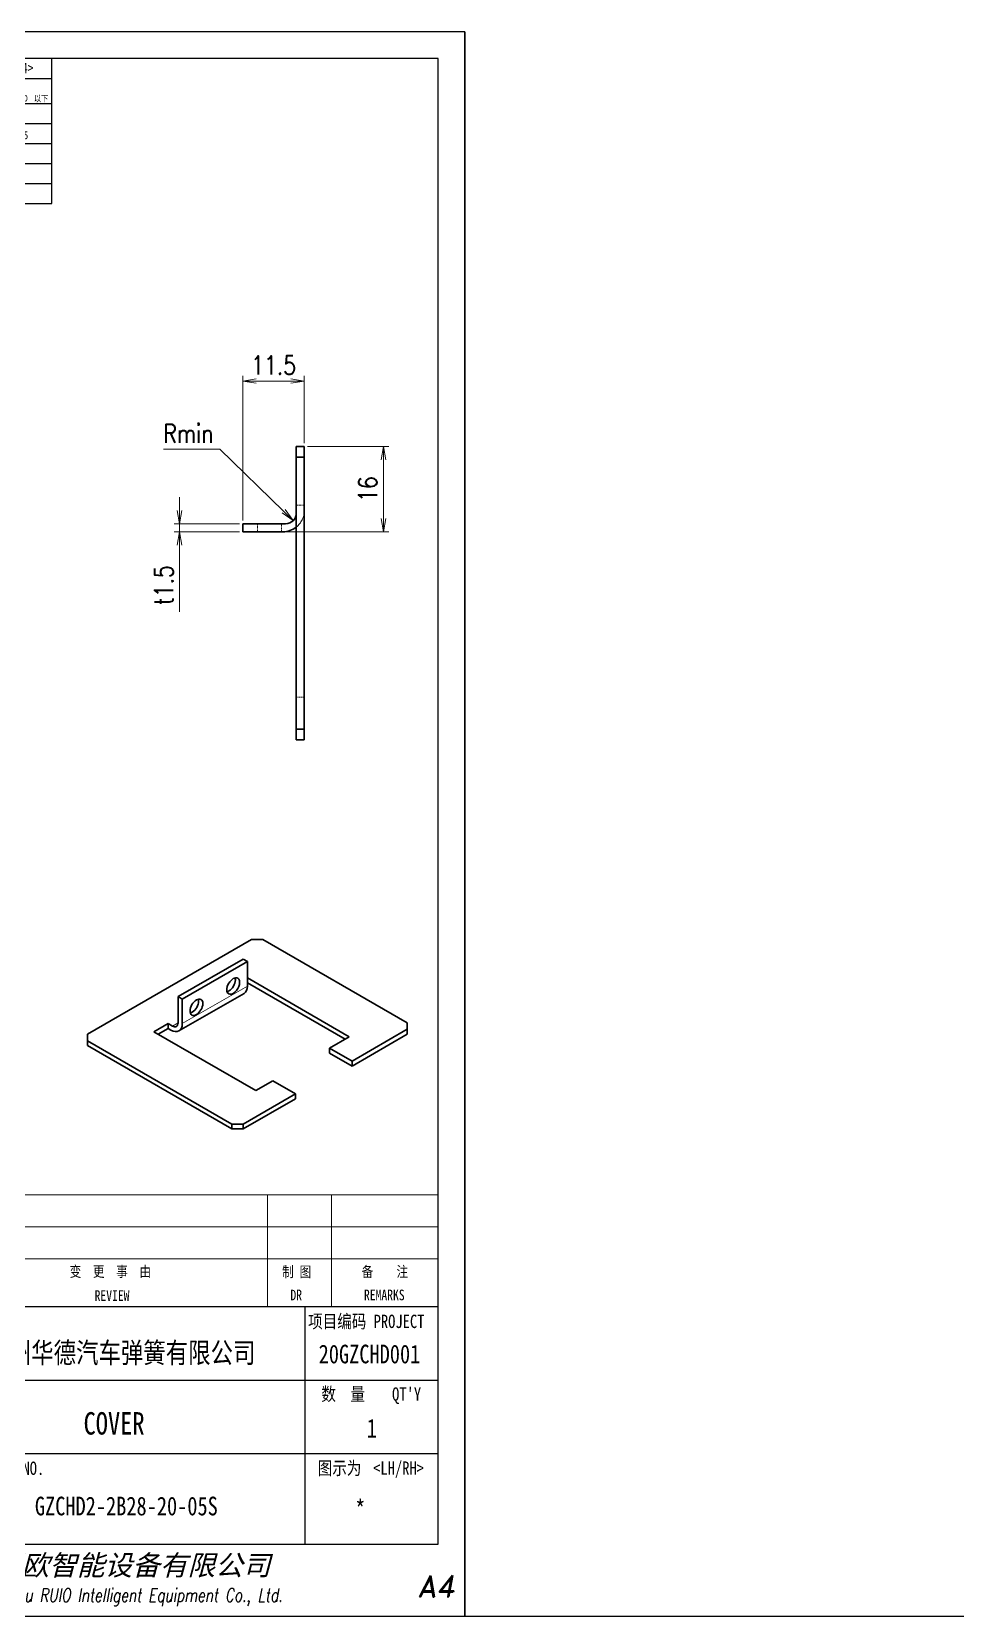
# Model space of a CAD drawing. Header units: millimetres. Extents: x 1201 to 11615, y -7347 to 2683.
# Drawn here: x 4669.7 to 4843.1, y -7347.5 to -7050.5 of the extents above; entities that cross this region are included whole.
import ezdxf
from ezdxf.enums import TextEntityAlignment as Align

# ---------------------------------------------------------------- set-up
doc = ezdxf.new("R2010")
doc.units = ezdxf.units.MM
doc.linetypes.add('AM_ISO02W050x2', pattern=[3.75, 3, -0.75])
doc.linetypes.add('CENTER', pattern=[2, 1.25, -0.25, 0.25, -0.25])
for name, color, linetype, lineweight in [('DIM', 3, 'Continuous', 20), ('DRAWING', 7, 'Continuous', 35), ('HIDDEN', 1, 'AM_ISO02W050x2', 18), ('图框', 7, 'Continuous', 15)]:
    doc.layers.add(name, color=color, linetype=linetype, lineweight=lineweight)
doc.layers.add('图\\M+19E79\\M+195B6\\M+18E9A', color=7, linetype='Continuous')
doc.styles.add('DIM', font='romans.shx', dxfattribs={"width": 0.8, "bigfont": 'bigfont.shx'})
doc.styles.add('STYLE1', font='')
doc.styles.add('国标', font='simfang.ttf', dxfattribs={"width": 0.8})
doc.styles.add('标题\\M+18E9A', font='romand.shx', dxfattribs={"oblique": 10, "bigfont": 'bigfont.shx'})
doc.styles.get('STYLE1').set_extended_font_data('SimSun')
doc.dimstyles.new('YH 1-1$0', dxfattribs={"dimtxt": 3.5, "dimasz": 2.5, "dimexe": 1, "dimexo": 0.625, "dimgap": 1.2, "dimtad": 1, "dimzin": 9, "dimdsep": 46, "dimtxsty": 'DIM', "dimblk": 'OPEN', "dimcen": 0, "dimclrd": 8, "dimclre": 8, "dimclrt": 2, "dimazin": 2, "dimtfac": 0.5, "dimtmove": 0, "dimatfit": 3, "dimldrblk": 'OPEN', "dimfxl": 0, "dimtolj": 1, "dimlwd": 13, "dimlwe": 13, "dimarcsym": 0})
doc.dimstyles.new('YH 1-1$4', dxfattribs={"dimtxt": 3.5, "dimasz": 2.5, "dimexe": 1, "dimexo": 0.625, "dimgap": 1.2, "dimtad": 1, "dimtoh": 1, "dimzin": 9, "dimdsep": 46, "dimtxsty": 'DIM', "dimblk": 'OPEN', "dimcen": 0, "dimclrd": 8, "dimclre": 8, "dimclrt": 2, "dimazin": 2, "dimtfac": 0.5, "dimtmove": 0, "dimatfit": 3, "dimldrblk": 'OPEN', "dimfxl": 0, "dimtolj": 1, "dimlwd": 13, "dimlwe": 13, "dimarcsym": 0})

# ---------------------------------------------------------------- blocks, each defined once
blk = doc.blocks.new('SXDYRTYY')
at = {"color": 7, "lineweight": 13, "ltscale": 0.469486}
blk.add_line((193066.35, 30534.55), (193082.61, 30543.94), dxfattribs=at)
at = {"color": 7, "lineweight": 13, "ltscale": 0.040825}
blk.add_line((193063.88, 30533.94), (193065.29, 30534.76), dxfattribs=at)
at = {"layer": 'DRAWING', "lineweight": 35}
for p, q in [((193083.67, 30555.58), (193042.66, 30531.9)), ((193122.57, 30534.76), (193086.5, 30555.58)), ((193082.61, 30545.98), (193108.07, 30531.28)), ((193107.01, 30530.67), (193082.61, 30544.76)), ((193084.74, 30517.81), (193059.28, 30532.51)), ((193042.66, 30530.26), (193078.72, 30509.44)), ((193042.66, 30529.04), (193078.72, 30508.22))]:
    blk.add_line(p, q, dxfattribs=at)
at = {"layer": 'DRAWING', "lineweight": 35, "ltscale": 0.070711}
for p, q in [((193086.5, 30555.58), (193083.67, 30555.58)), ((193078.72, 30509.44), (193081.55, 30509.44)), ((193078.72, 30508.22), (193081.55, 30508.22))]:
    blk.add_line(p, q, dxfattribs=at)
at = {"layer": 'DRAWING', "lineweight": 35, "ltscale": 0.469486}
for p, q in [((193081.55, 30550.68), (193065.29, 30541.29)), ((193066.35, 30540.67), (193082.61, 30550.06)), ((193081.79, 30542.11), (193065.52, 30532.72))]:
    blk.add_line(p, q, dxfattribs=at)
at = {"layer": 'DRAWING', "lineweight": 35, "ltscale": 0.030619}
for p, q in [((193081.55, 30550.68), (193082.61, 30550.06)), ((193065.29, 30541.29), (193066.35, 30540.67)), ((193062.81, 30534.55), (193063.88, 30533.94)), ((193062.81, 30533.33), (193062.81, 30534.55)), ((193122.57, 30531.9), (193122.57, 30533.12)), ((193042.66, 30530.26), (193042.66, 30529.04)), ((193103.12, 30527.2), (193103.12, 30528.43)), ((193108.78, 30525.16), (193108.78, 30523.94)), ((193094.63, 30515.77), (193094.63, 30517)), ((193078.72, 30509.44), (193078.72, 30508.22)), ((193081.55, 30509.44), (193081.55, 30508.22))]:
    blk.add_line(p, q, dxfattribs=at)
at = {"layer": 'DRAWING', "lineweight": 35, "ltscale": 0.153093}
for p, q in [((193082.61, 30543.94), (193082.61, 30550.06)), ((193066.35, 30540.67), (193066.35, 30534.55))]:
    blk.add_line(p, q, dxfattribs=at)
at = {"layer": 'DRAWING', "lineweight": 35, "ltscale": 0.003615}
blk.add_line((193079.08, 30543.94), (193079.2, 30544.01), dxfattribs=at)
at = {"layer": 'DRAWING', "lineweight": 35, "ltscale": 0.001857}
blk.add_line((193079.14, 30543.9), (193079.08, 30543.94), dxfattribs=at)
at = {"layer": 'DRAWING', "lineweight": 35, "ltscale": 0.163299}
for p, q in [((193065.29, 30541.29), (193065.29, 30534.76)), ((193103.12, 30528.43), (193108.78, 30525.16)), ((193108.78, 30523.94), (193103.12, 30527.2)), ((193094.63, 30517), (193088.98, 30520.26))]:
    blk.add_line(p, q, dxfattribs=at)
at = {"layer": 'DRAWING', "lineweight": 35, "ltscale": 0.040825}
for p, q in [((193042.66, 30531.9), (193042.66, 30530.26)), ((193122.57, 30533.12), (193122.57, 30534.76))]:
    blk.add_line(p, q, dxfattribs=at)
at = {"layer": 'DRAWING', "lineweight": 35, "ltscale": 0.102062}
blk.add_line((193059.28, 30532.51), (193062.81, 30534.55), dxfattribs=at)
at = {"layer": 'DRAWING', "lineweight": 35, "ltscale": 0.071443}
blk.add_line((193060.34, 30531.9), (193062.81, 30533.33), dxfattribs=at)
at = {"layer": 'DRAWING', "lineweight": 35, "ltscale": 0.020412}
blk.add_line((193062.81, 30533.33), (193063.52, 30532.92), dxfattribs=at)
at = {"layer": 'DRAWING', "lineweight": 35, "ltscale": 0.398042}
for p, q in [((193108.78, 30525.16), (193122.57, 30533.12)), ((193108.78, 30523.94), (193122.57, 30531.9))]:
    blk.add_line(p, q, dxfattribs=at)
at = {"layer": 'DRAWING', "lineweight": 35, "ltscale": 0.142887}
blk.add_line((193108.07, 30531.28), (193103.12, 30528.43), dxfattribs=at)
at = {"layer": 'DRAWING', "lineweight": 35, "ltscale": 0.122474}
blk.add_line((193088.98, 30520.26), (193084.74, 30517.81), dxfattribs=at)
at = {"layer": 'DRAWING', "lineweight": 35, "ltscale": 0.37763}
for p, q in [((193081.55, 30509.44), (193094.63, 30517)), ((193081.55, 30508.22), (193094.63, 30515.77))]:
    blk.add_line(p, q, dxfattribs=at)
at = {"layer": 'DRAWING', "lineweight": 35}
for centre, start, end in [((193077.16, 30544.16), 283.6241, 300.7322), ((193067.97, 30538.85), 283.6246, 300.732)]:
    blk.add_arc(centre, 1.68, start, end, dxfattribs=at)
for centre, major_axis, ratio, start_param, end_param in [((193079.08, 30543.94), (-1.13, -1.95), 0.57735, 3.926991, 6.283185), ((193079.08, 30543.94), (-1.13, -1.95), 0.57735, 0, 3.141593), ((193078.02, 30544.55), (-1.13, -1.95), 0.57735, 0.785398, 2.356195), ((193079.08, 30543.94), (-1.13, -1.95), 0.57735, 3.141593, 3.926991), ((193078.02, 30544.55), (1.13, 1.95), 0.57735, 5.497787, 5.792303), ((193079.79, 30545.57), (-2, 3.46), 0.57735, 3.141593, 3.926991), ((193069.89, 30538.63), (-1.13, -1.95), 0.577302, 3.141593, 6.283118), ((193068.83, 30539.25), (-1.13, -1.95), 0.577355, 0.785406, 2.356188), ((193069.89, 30538.63), (1.13, 1.95), 0.57735, 3.926991, 5.497787), ((193068.83, 30539.25), (1.13, 1.95), 0.57735, 5.497787, 5.792303), ((193069.89, 30538.63), (-1.13, -1.95), 0.57735, 2.356195, 3.141593), ((193069.89, 30538.63), (-1.12, -1.95), 0.577446, 0.000085, 0.785675), ((193063.52, 30536.18), (2, -3.46), 0.57735, 5.497787, 6.283185), ((193063.88, 30535.57), (-1, 1.73), 0.57735, 2.356195, 3.141593), ((193063.88, 30535.57), (-1, 1.73), 0.57735, 3.141593, 3.926991), ((193063.52, 30536.18), (2, -3.46), 0.57735, 0, 0.785398)]:
    blk.add_ellipse(centre, major_axis=major_axis, ratio=ratio, start_param=start_param, end_param=end_param, dxfattribs=at)
blk = doc.blocks.new('_Open')
at = {"color": 0, "linetype": 'ByBlock', "lineweight": -2}
for p, q in [((-1, 0.17), (0, 0)), ((-1, -0.17), (0, 0)), ((0, 0), (-1, 0))]:
    blk.add_line(p, q, dxfattribs=at)
blk = doc.blocks.new('*D882')
at = {"layer": 'Defpoints', "color": 0, "ltscale": 2, "transparency": 16777216}
for p in [(4709.26, -7115.95), (4720.76, -7128.21), (4709.26, -7142.71)]:
    blk.add_point(p, dxfattribs=at)
at = {"layer": 'DIM', "color": 8, "lineweight": 13, "ltscale": 2, "transparency": 16777216}
for p, q in [((4709.26, -7142.09), (4709.26, -7114.95)), ((4718.26, -7115.95), (4711.76, -7115.95)), ((4720.76, -7127.59), (4720.76, -7114.95))]:
    blk.add_line(p, q, dxfattribs=at)
at = {"layer": 'DIM', "color": 8, "lineweight": 13, "ltscale": 2, "transparency": 16777216, "xscale": 2.5, "yscale": 2.5, "zscale": 2.5, "rotation": 180}
blk.add_blockref('_Open', (4709.26, -7115.95), dxfattribs=at)
at = {"layer": 'DIM', "color": 8, "lineweight": 13, "ltscale": 2, "transparency": 16777216, "xscale": 2.5, "yscale": 2.5, "zscale": 2.5}
blk.add_blockref('_Open', (4720.76, -7115.95), dxfattribs=at)
at = {"layer": 'DIM', "color": 2, "ltscale": 2, "transparency": 16777216, "insert": (4715.01, -7113), "char_height": 3.5, "attachment_point": 5, "style": 'DIM'}
blk.add_mtext('\\A1;11.5', dxfattribs=at)
blk = doc.blocks.new('*D883')
at = {"layer": 'Defpoints', "color": 0, "ltscale": 2, "transparency": 16777216}
for p in [(4709.26, -7142.71), (4697.39, -7144.21), (4709.26, -7144.21)]:
    blk.add_point(p, dxfattribs=at)
at = {"layer": 'DIM', "color": 8, "lineweight": 13, "ltscale": 2, "transparency": 16777216}
for p, q in [((4697.39, -7140.21), (4697.39, -7137.71)), ((4708.63, -7142.71), (4696.39, -7142.71)), ((4697.39, -7142.71), (4697.39, -7144.21)), ((4708.63, -7144.21), (4696.39, -7144.21)), ((4697.39, -7146.71), (4697.39, -7159.21))]:
    blk.add_line(p, q, dxfattribs=at)
at = {"layer": 'DIM', "color": 8, "lineweight": 13, "ltscale": 2, "transparency": 16777216, "xscale": 2.5, "yscale": 2.5, "zscale": 2.5}
for p, rotation in [((4697.39, -7142.71), 270), ((4697.39, -7144.21), 90)]:
    blk.add_blockref('_Open', p, dxfattribs=dict(at, rotation=rotation))
at = {"layer": 'DIM', "color": 2, "ltscale": 2, "transparency": 16777216, "insert": (4694.44, -7154.21), "char_height": 3.5, "attachment_point": 5, "rotation": 90, "style": 'DIM'}
blk.add_mtext('\\A1;t1.5', dxfattribs=at)
blk = doc.blocks.new('*D890')
at = {"layer": 'Defpoints', "color": 0, "ltscale": 2, "transparency": 16777216}
for p in [(4717.26, -7140.71), (4718.69, -7142.1)]:
    blk.add_point(p, dxfattribs=at)
at = {"layer": 'DIM', "color": 8, "lineweight": 13, "ltscale": 2, "transparency": 16777216}
for p, q in [((4694.37, -7128.73), (4704.91, -7128.73)), ((4704.91, -7128.73), (4716.9, -7140.36))]:
    blk.add_line(p, q, dxfattribs=at)
at = {"layer": 'DIM', "color": 8, "lineweight": 13, "ltscale": 2, "transparency": 16777216, "xscale": 2.5, "yscale": 2.5, "zscale": 2.5, "rotation": 315.8719210667678}
blk.add_blockref('_Open', (4718.69, -7142.1), dxfattribs=at)
at = {"layer": 'DIM', "color": 2, "ltscale": 2, "transparency": 16777216, "insert": (4699.04, -7125.78), "char_height": 3.5, "attachment_point": 5, "style": 'DIM'}
blk.add_mtext('\\A1;{\\Fromans,bigfont|c134;Rmin}', dxfattribs=at)
blk = doc.blocks.new('*D891')
at = {"layer": 'Defpoints', "color": 0, "ltscale": 2, "transparency": 16777216}
for p in [(4720.76, -7128.21), (4735.62, -7128.21), (4716.76, -7144.21)]:
    blk.add_point(p, dxfattribs=at)
at = {"layer": 'DIM', "color": 8, "lineweight": 13, "ltscale": 2, "transparency": 16777216}
for p, q in [((4721.38, -7128.21), (4736.62, -7128.21)), ((4735.62, -7141.71), (4735.62, -7130.71)), ((4717.38, -7144.21), (4736.62, -7144.21))]:
    blk.add_line(p, q, dxfattribs=at)
at = {"layer": 'DIM', "color": 8, "lineweight": 13, "ltscale": 2, "transparency": 16777216, "xscale": 2.5, "yscale": 2.5, "zscale": 2.5}
for p, rotation in [((4735.62, -7128.21), 90), ((4735.62, -7144.21), 270)]:
    blk.add_blockref('_Open', p, dxfattribs=dict(at, rotation=rotation))
at = {"layer": 'DIM', "color": 2, "ltscale": 2, "transparency": 16777216, "insert": (4732.67, -7136.21), "char_height": 3.5, "attachment_point": 5, "rotation": 90, "style": 'DIM'}
blk.add_mtext('\\A1;16', dxfattribs=at)
blk = doc.blocks.new('GZDEH零件A4图框V01版')
at = {"color": 2, "linetype": 'ByBlock', "lineweight": 30}
for p, q in [((102.17, 21.26), (93.17, 22.66)), ((93.17, 16.66), (93.17, 22.66)), ((102.17, 21.26), (102.17, 18.06)), ((102.17, 18.06), (93.17, 16.66))]:
    blk.add_line(p, q, dxfattribs=at)
at = {"color": 1, "linetype": 'CENTER', "lineweight": 5, "ltscale": 16.256}
for p, q in [((108.3, 23.18), (108.3, 16.14)), ((111.82, 19.66), (104.78, 19.66))]:
    blk.add_line(p, q, dxfattribs=at)
at = {"color": 1, "linetype": 'CENTER', "lineweight": 5, "ltscale": 9.144}
blk.add_line((102.47, 19.66), (92.65, 19.66), dxfattribs=at)
at = {"color": 2, "linetype": 'ByBlock', "lineweight": 30}
for radius in [3, 1.6]:
    blk.add_circle((108.3, 19.66), radius, dxfattribs=at)
at = {"layer": 'Defpoints', "linetype": 'Continuous'}
for p, q in [((0, 297), (0, 0)), ((210, 297), (0, 297)), ((210, 0), (210, 297)), ((210, 297), (210, 0)), ((0, 0), (210, 0))]:
    blk.add_line(p, q, dxfattribs=at)
at = {"layer": '图\\M+19E79\\M+195B6\\M+18E9A', "linetype": 'Continuous'}
for p, q in [((25, 292), (25, 13.5)), ((205, 292), (25, 292)), ((205, 13.5), (205, 292)), ((205, 13.5), (205, 97)), ((25, 13.5), (205, 13.5))]:
    blk.add_line(p, q, dxfattribs=at)
at = {"layer": '图\\M+19E79\\M+195B6\\M+18E9A', "color": 9}
for p, q in [((25, 292), (41.88, 283.54)), ((41.88, 264.79), (41.88, 292)), ((47.66, 291.75), (47.66, 292)), ((132.6, 264.79), (132.6, 292)), ((41.88, 288.22), (132.6, 288.22)), ((51.96, 272.29), (51.96, 288.22)), ((62.04, 272.29), (62.04, 288.22)), ((72.12, 272.29), (72.12, 288.22)), ((82.2, 268.54), (82.2, 288.22)), ((94.8, 264.79), (94.8, 288.22)), ((107.4, 264.79), (107.4, 288.22)), ((120, 264.79), (120, 288.22)), ((25, 283.54), (132.6, 283.54)), ((25, 279.79), (132.6, 279.79)), ((25, 276.04), (132.6, 276.04)), ((25.94, 274.19), (28, 274.19)), ((29.43, 272.34), (29.43, 276.04)), ((31.1, 273.3), (31.58, 275.09)), ((31.1, 273.3), (33.51, 273.3)), ((31.58, 275.09), (33.99, 275.09)), ((33.51, 273.3), (33.99, 275.09)), ((36.42, 272.34), (36.42, 276.04)), ((38.03, 273.3), (39.36, 275.16)), ((39.11, 273.3), (40.45, 275.16)), ((25, 272.29), (132.6, 272.29)), ((39.09, 269.41), (39.09, 271.18)), ((25, 268.54), (132.6, 268.54)), ((37.93, 269.41), (40.32, 269.41)), ((25, 264.79), (132.6, 264.79)), ((37.3, 266.69), (40.28, 266.69)), ((38.08, 267.29), (39.43, 267.29)), ((38.08, 266.09), (39.44, 266.09)), ((114.5, 79), (114.5, 13.5)), ((205, 58), (25, 58)), ((57.5, 58), (57.5, 30.5)), ((114.5, 58), (114.5, 13.5)), ((180, 58), (180, 13.5)), ((25, 44.25), (205, 44.25)), ((25, 30.5), (205, 30.5)), ((46.68, 30.5), (46.68, 13.5)), ((46.68, 30.5), (46.68, 13.5)), ((68.34, 30.5), (68.34, 13.5)), ((68.34, 30.5), (68.34, 13.5))]:
    blk.add_line(p, q, dxfattribs=at)
at = {"layer": '图框', "color": 7}
for p, q in [((90, 79), (205, 79)), ((90, 13.5), (90, 79))]:
    blk.add_line(p, q, dxfattribs=at)
at = {"layer": '图框', "color": 9}
for p, q in [((90, 73), (95, 79)), ((95, 79), (100, 73)), ((100, 58), (100, 79)), ((173, 58), (173, 79)), ((185, 79), (185, 58)), ((90, 73), (205, 73)), ((90, 67), (95, 73)), ((95, 73), (100, 67)), ((90, 67), (205, 67))]:
    blk.add_line(p, q, dxfattribs=at)
at = {"layer": '图\\M+19E79\\M+195B6\\M+18E9A', "color": 9, "style": '国标'}
for s, height, width, p in [('基本尺寸', 2, 0.8, (32.84, 288.88)), ('未注公差尺寸的极限偏差', 2, 0.8, (68.32, 289.02)), ('<GB/T1804>', 2, 0.8, (118.29, 289.19)), ('30', 1.2, 0.8, (72.55, 286.35)), ('金   属', 2, 0.8, (29.33, 280.48)), ('±0.1', 1.5, 0.8, (43.78, 280.23)), ('±0.1', 1.5, 0.8, (53.86, 280.23)), ('±0.2', 1.5, 0.8, (63.94, 280.23)), ('±0.3', 1.5, 0.8, (74.02, 280.23)), ('±0.5', 1.5, 0.8, (84.1, 280.23)), ('±0.8', 1.5, 0.8, (96.7, 280.23)), ('±1.2', 1.5, 0.8, (110.02, 280.23)), ('±2', 1.5, 0.8, (124.09, 280.23)), ('非 金 属', 2, 0.8, (28.53, 276.82)), ('---', 1.5, 0.8, (43.78, 276.81)), ('±0.2', 1.5, 0.8, (53.86, 276.54)), ('±0.3', 1.5, 0.8, (63.94, 276.69)), ('±0.4', 1.5, 0.8, (74.02, 276.75)), ('±0.6', 1.5, 0.8, (84.1, 276.75)), ('±0.9', 1.5, 0.8, (96.7, 276.78)), ('±1.3', 1.5, 0.8, (110.02, 276.84)), ('±2.5', 1.5, 0.8, (124.09, 276.85)), ('0.1', 1.5, 0.8, (63.94, 273.12)), ('0.2', 1.5, 0.8, (74.02, 273.13)), ('0.4', 1.5, 0.8, (84.1, 273.13)), ('0.6', 1.5, 0.8, (96.7, 273.11)), ('0.8', 1.5, 0.8, (110.02, 273.13)), ('1.5', 1.5, 0.8, (124.09, 273.12)), ('0.6', 1.5, 0.8, (84.1, 269.33)), ('0.8', 1.5, 0.8, (96.7, 269.3)), ('1', 1.5, 0.8, (110.02, 269.34)), ('2', 1.5, 0.8, (124.09, 269.2)), ('0.8', 1.5, 0.8, (96.7, 265.59)), ('1', 1.5, 0.8, (110.1, 265.6)), ('2', 1.5, 0.8, (124.13, 265.57)), ('热处理', 2.5, 0.8, (27.54, 54)), ('材  质', 2.5, 0.8, (60.55, 54)), ('项目编码 PROJECT', 2.5, 0.8, (180.64, 54.03)), ('表面粗糙度', 2.5, 0.8, (26.56, 40.25)), ('表面处理', 2.5, 0.8, (57.91, 40.25)), ('SURFACE TREATMENT', 2.5, 0.6, (70.98, 40.25)), ('比  例\u3000', 2.5, 0.8, (91.61, 40.25)), ('SCALE', 2.5, 0.8, (103.66, 40.25)), ('名称\u3000', 2.5, 0.8, (115.05, 40.25)), ('NAME', 2.5, 0.8, (121.31, 40.25)), ('数  量', 2.5, 0.8, (183.12, 40.41)), ("QT'Y ", 2.5, 0.8, (196.37, 40.41)), (' DESIGN', 2.5, 0.8, (33.98, 26.5)), (' DRAW', 2.5, 0.8, (57.29, 26.5)), ("CHK'D", 2.5, 0.8, (80.09, 26.5)), ('三角法', 2.5, 0.8, (97.41, 26.5)), ('图号', 2.5, 0.8, (114.87, 26.5)), ('DWG.NO.', 2.5, 0.8, (121.67, 26.5)), ('图示为', 2.5, 0.8, (182.45, 26.53)), ('<LH/RH>', 2.5, 0.8, (192.82, 26.53))]:
    blk.add_text(s, height=height, dxfattribs=dict(at, width=width)).set_placement(p)
at = {"layer": '图\\M+19E79\\M+195B6\\M+18E9A', "color": 9, "lineweight": 15, "style": '国标', "width": 0.8}
for s, p in [('0.5', (42.54, 286.35)), ('以上', (45.15, 286.3)), ('3', (47.24, 284.06)), ('以下', (48.61, 284.01)), ('3', (52.39, 286.35)), ('以上', (53.76, 286.3)), ('以下', (58.69, 283.87)), ('10', (62.47, 286.35)), ('以上', (64.6, 286.3)), ('以下', (68.77, 283.87)), ('以上', (74.53, 286.3)), ('以下', (78.85, 283.87)), ('120', (82.39, 286.35)), ('以上', (85.72, 286.3)), ('以下', (91.45, 283.87)), ('400', (95.03, 286.35)), ('以上', (98.19, 286.3)), ('以下', (104.05, 283.87)), ('1000', (107.63, 286.35)), ('以上', (111.67, 286.3)), ('以下', (116.65, 283.87)), ('2000', (120.23, 286.35)), ('以上', (124.31, 286.3)), ('以下', (129.25, 283.87)), ('10', (56.7, 283.92)), ('30', (66.78, 283.92)), ('120', (75.77, 283.92)), ('400', (88.21, 283.92)), ('1000', (99.92, 283.92)), ('2000', (112.5, 283.92)), ('4000', (125.1, 283.92))]:
    blk.add_text(s, height=1.2, dxfattribs=at).set_placement(p)
at = {"layer": '图\\M+19E79\\M+195B6\\M+18E9A', "color": 9, "lineweight": 13, "style": '国标'}
blk.add_text('0.6', height=1.5, dxfattribs=at).set_placement((60.56, 265.61))
at = {"layer": '图\\M+19E79\\M+195B6\\M+18E9A', "color": 9, "style": '国标', "width": 0.8}
for s, p in [('HEAT TREAT', (47, 54)), ('MATERIAL', (80.65, 54)), ('客户', (118.19, 54)), ('USER', (123.97, 54)), ('FINISH', (48.99, 40.25)), ('设  计', (30.3, 26.5)), ('制  图', (51.94, 26.5)), ('检  图', (73.62, 26.5)), ('日期:', (28.6, 14.46)), ('日期:', (50.22, 14.36)), ('日期:', (72.13, 14.46))]:
    blk.add_text(s, height=2.5, dxfattribs=at).set_placement(p, align=Align.CENTER)
for s, p in [('车 型', (95.38, 55.27)), ('MODEL', (107.71, 55.22))]:
    blk.add_text(s, height=2.5, dxfattribs=at).set_placement(p, align=Align.MIDDLE)
at = {"layer": '图\\M+19E79\\M+195B6\\M+18E9A', "color": 7, "lineweight": -3, "style": 'STYLE1', "oblique": 15}
blk.add_text('广州市瑞欧智能设备有限公司', height=3.8, dxfattribs=at).set_placement((106.21, 7.68))
at = {"layer": '图\\M+19E79\\M+195B6\\M+18E9A', "color": 7, "style": '标题\\M+18E9A', "oblique": 10}
blk.add_text('A4', height=4, dxfattribs=at).set_placement((204.57, 5.66), align=Align.MIDDLE)
at = {"layer": '图\\M+19E79\\M+195B6\\M+18E9A', "color": 7, "style": '标题\\M+18E9A', "oblique": 10, "width": 0.75}
blk.add_text('Guangzhou RUIO Intelligent Equipment Co., Ltd. ', height=2.5, dxfattribs=at).set_placement((146.18, 3.62), align=Align.MIDDLE)
at = {"layer": '图\\M+19E79\\M+195B6\\M+18E9A', "color": 9, "lineweight": 15, "insert": (94.85, 290.31), "char_height": 1.2, "width": 8.7957, "attachment_point": 1, "style": '国标'}
blk.add_mtext('(单位mm)', dxfattribs=at)
at = {"layer": '图\\M+19E79\\M+195B6\\M+18E9A', "color": 9, "insert": (54.02, 273.09), "char_height": 1.5, "attachment_point": 7, "style": '国标'}
blk.add_mtext_dynamic_manual_height_columns('0.05', width=5.1982, gutter_width=12.5, heights=[0], dxfattribs=at)
at = {"layer": '图框', "color": 9, "style": '国标', "width": 0.8}
for s, p in [('记 号', (94.82, 63.62)), ('年 月 日', (107.24, 63.57)), ('变  更  事  由', (143.58, 63.63)), ('C.L.', (95.2, 59.11)), ('DATE', (107.19, 59.14)), ('REVIEW', (143.89, 59.11))]:
    blk.add_text(s, height=2, dxfattribs=at).set_placement(p, align=Align.CENTER)
for s, p in [('制 图', (178.49, 64.61)), ('备    注', (195.02, 64.64)), ('DR', (178.4, 60.22)), ('REMARKS', (194.91, 60.23))]:
    blk.add_text(s, height=2, dxfattribs=at).set_placement(p, align=Align.MIDDLE)

msp = doc.modelspace()

# ---------------------------------------------------------------- linework, layer by layer
msp.add_line((1201.092, -7347.472), (10120.957, -7347.472))
at = {"layer": 'DRAWING', "lineweight": 35, "ltscale": 0.05}
for p, q in [((4719.259, -7130.211), (4719.259, -7128.211)), ((4720.759, -7130.211), (4720.759, -7128.211)), ((4719.259, -7183.211), (4719.259, -7181.211)), ((4720.759, -7181.211), (4720.759, -7183.211))]:
    msp.add_line(p, q, dxfattribs=at)
at = {"layer": 'DRAWING', "lineweight": 35, "ltscale": 0.0375}
for p, q in [((4719.259, -7128.211), (4720.759, -7128.211)), ((4719.259, -7130.211), (4720.759, -7130.211)), ((4709.259, -7142.711), (4709.259, -7144.211)), ((4720.759, -7181.211), (4719.259, -7181.211)), ((4720.759, -7183.211), (4719.259, -7183.211))]:
    msp.add_line(p, q, dxfattribs=at)
at = {"layer": 'DRAWING', "lineweight": 35}
for p, q in [((4719.259, -7181.211), (4719.259, -7130.211)), ((4720.759, -7130.211), (4720.759, -7181.211))]:
    msp.add_line(p, q, dxfattribs=at)
at = {"layer": 'DRAWING', "lineweight": 35, "ltscale": 0.2}
msp.add_line((4709.259, -7142.711), (4717.259, -7142.711), dxfattribs=at)
at = {"layer": 'DRAWING', "lineweight": 35, "ltscale": 0.1875}
msp.add_line((4716.759, -7144.211), (4709.259, -7144.211), dxfattribs=at)
at = {"layer": 'DRAWING', "lineweight": 35}
for centre, radius, start, end in [((4717.259, -7140.711), 2, 270, 0), ((4716.759, -7140.211), 4, 359.84746, 0), ((4716.759, -7140.211), 4, 270, 308.68193)]:
    msp.add_arc(centre, radius, start, end, dxfattribs=at)
at = {"layer": 'HIDDEN', "ltscale": 0.0375}
for p, q in [((4719.259, -7130.211), (4720.759, -7130.211)), ((4720.759, -7139.211), (4719.259, -7139.211)), ((4712.009, -7142.711), (4712.009, -7144.211)), ((4712.009, -7142.711), (4712.009, -7144.211)), ((4716.509, -7144.211), (4716.509, -7142.711)), ((4716.509, -7144.211), (4716.509, -7142.711)), ((4719.259, -7175.211), (4720.759, -7175.211)), ((4719.259, -7181.211), (4720.759, -7181.211))]:
    msp.add_line(p, q, dxfattribs=at)
at = {"layer": 'HIDDEN'}
msp.add_arc((4716.759, -7140.211), 4, 308.68193, 359.84746, dxfattribs=at)

# ---------------------------------------------------------------- block references
at = {"layer": 'DIM', "xscale": 0.75, "yscale": 0.75, "zscale": 0.75}
msp.add_blockref('SXDYRTYY', (-140101.863, -30137.296), dxfattribs=at)
at = {"layer": '图框'}
msp.add_blockref('GZDEH零件A4图框V01版', (4540.846, -7347.472), dxfattribs=at)

# ---------------------------------------------------------------- texts
at = {"layer": '图\\M+19E79\\M+195B6\\M+18E9A', "color": 3, "style": '国标', "width": 0.8}
for s, height, p in [('广州华德汽车弹簧有限公司', 3.85, (4661.191, -7299.992)), ('20GZCHD001', 3.5, (4723.458, -7300.063)), ('COVER', 4.2, (4679.403, -7313.409)), ('1', 3.5, (4732.469, -7313.967)), ('GZCHD2-2B28-20-05S', 3.5, (4670.275, -7328.554)), ('*', 3.5, (4730.305, -7329.173))]:
    msp.add_text(s, height=height, dxfattribs=at).set_placement(p)

# ---------------------------------------------------------------- dimensions: what is measured, and where the dimension line sits
at = {"layer": 'DIM', "ltscale": 2}
dim = msp.add_linear_dim(base=(4709.259, -7115.95), p1=(4720.759, -7128.211), p2=(4709.259, -7142.711), dimstyle='YH 1-1$0', dxfattribs=at)
dim.commit()
dim.dimension.update_dxf_attribs({"geometry": '*D882', "text_midpoint": (4715.009, -7113)})
dim = msp.add_radius_dim(center=(4717.259, -7140.711), mpoint=(4718.694, -7142.104), text='{\\Fromans,bigfont|c134;Rmin}', dimstyle='YH 1-1$4', override={"dimtmove": 1}, dxfattribs=at)
dim.commit()
dim.dimension.update_dxf_attribs({"geometry": '*D890', "text_midpoint": (4704.905, -7128.728), "dimtype": 164})
dim = msp.add_linear_dim(base=(4735.62, -7128.211), p1=(4716.759, -7144.211), p2=(4720.759, -7128.211), angle=90, dimstyle='YH 1-1$0', dxfattribs=at)
dim.commit()
dim.dimension.update_dxf_attribs({"geometry": '*D891', "text_midpoint": (4732.67, -7136.211)})
dim = msp.add_linear_dim(base=(4697.395, -7144.211), p1=(4709.259, -7142.711), p2=(4709.259, -7144.211), angle=90, dimstyle='YH 1-1$0', override={"dimpost": 't<>'}, dxfattribs=at)
dim.commit()
dim.dimension.update_dxf_attribs({"geometry": '*D883', "text_midpoint": (4694.445, -7154.211)})

doc.saveas('drawing.dxf')
